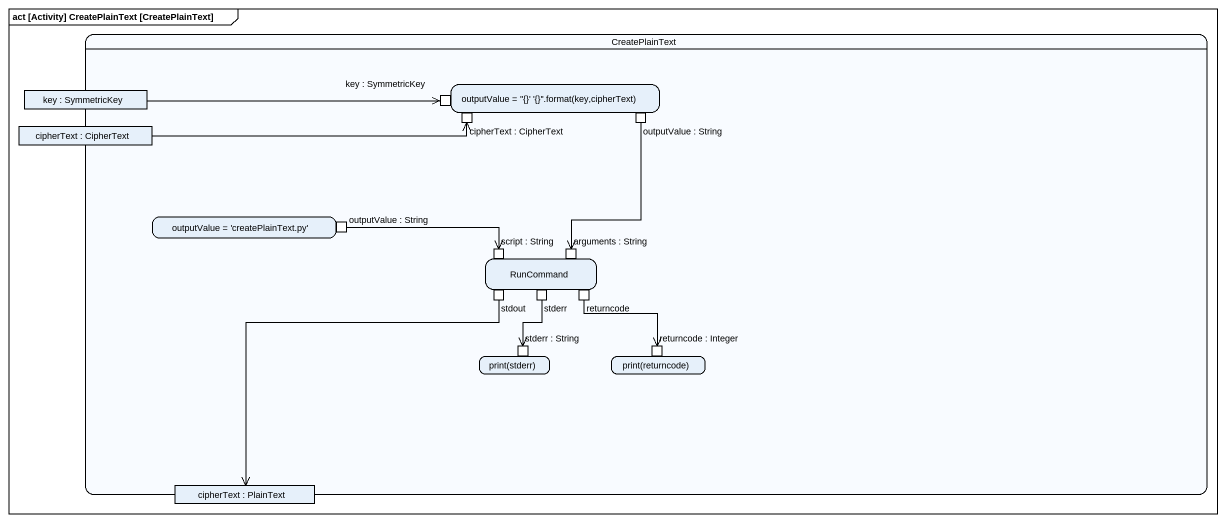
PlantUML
@startuml
mainframe act [Activity] CreatePlainText [CreatePlainText]
hide empty description
state CreatePlainText {
  state "outputValue = ''{}' '{}''.format(key,cipherText)" as outputValue_format_key {
    state "key : SymmetricKey" as key_SymmetricKey <<inputPin>>
    state "cipherText : CipherText" as cipherText_CipherText <<inputPin>>
    state "outputValue : String" as outputValue_String <<outputPin>>
  }
  state "cipherText : CipherText" as cipherText <<object>>
  state "key : SymmetricKey" as key <<object>>
  state "outputValue = 'createPlainText.py'" as outputValue_createPlainText {
    state "outputValue : String" as outputValue_String_2 <<outputPin>>
  }
  state RunCommand {
    state "script : String" as script_String <<inputPin>>
    state "arguments : String" as arguments_String <<inputPin>>
    state stdout <<outputPin>>
    state stderr <<outputPin>>
    state returncode <<outputPin>>
  }
  state "print(stderr)" as print_stderr {
    state "stderr : String" as stderr_String <<inputPin>>
  }
  state "print(returncode)" as print_returncode {
    state "returncode : Integer" as returncode_Integer <<inputPin>>
  }
  state "cipherText : PlainText" as cipherText_2 <<object>>
}
cipherText -right-> cipherText_CipherText
key -right-> key_SymmetricKey
outputValue_String --> arguments_String
outputValue_String_2 -right-> script_String
stdout --> cipherText_2
stderr --> stderr_String
returncode --> returncode_Integer
@enduml
